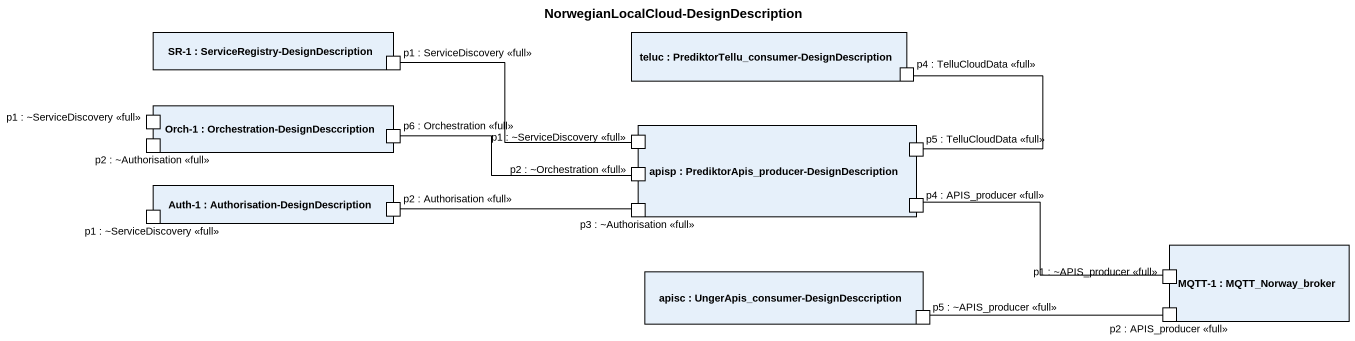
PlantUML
@startuml
title NorwegianLocalCloud-DesignDescription
rectangle "SR-1 : ServiceRegistry-DesignDescription" as SR_1 {
  port "p1 : ServiceDiscovery <<full>>" as p1_ServiceDiscovery_full
}
rectangle "teluc : PrediktorTellu_consumer-DesignDescription" as teluc {
  port "p4 : TelluCloudData <<full>>" as p4_TelluCloudData_full
}
rectangle "Orch-1 : Orchestration-DesignDesccription" as Orch_1 {
  port "p1 : ~ServiceDiscovery <<full>>" as p1_ServiceDiscovery_full_2
  port "p2 : ~Authorisation <<full>>" as p2_Authorisation_full
  port "p6 : Orchestration <<full>>" as p6_Orchestration_full
}
rectangle "apisp : PrediktorApis_producer-DesignDescription" as apisp {
  port "p1 : ~ServiceDiscovery <<full>>" as p1_ServiceDiscovery_full_3
  port "p5 : TelluCloudData <<full>>" as p5_TelluCloudData_full
  port "p2 : ~Orchestration <<full>>" as p2_Orchestration_full
  port "p3 : ~Authorisation <<full>>" as p3_Authorisation_full
  port "p4 : APIS_producer <<full>>" as p4_APIS_producer_full
}
rectangle "Auth-1 : Authorisation-DesignDescription" as Auth_1 {
  port "p2 : Authorisation <<full>>" as p2_Authorisation_full_2
  port "p1 : ~ServiceDiscovery <<full>>" as p1_ServiceDiscovery_full_4
}
rectangle "MQTT-1 : MQTT_Norway_broker" as MQTT_1 {
  port "p1 : ~APIS_producer <<full>>" as p1_APIS_producer_full
  port "p2 : APIS_producer <<full>>" as p2_APIS_producer_full
}
rectangle "apisc : UngerApis_consumer-DesignDesccription" as apisc {
  port "p5 : ~APIS_producer <<full>>" as p5_APIS_producer_full
}
p4_TelluCloudData_full -- p5_TelluCloudData_full
p1_ServiceDiscovery_full_3 -left- p1_ServiceDiscovery_full
p2_Orchestration_full -left- p6_Orchestration_full
p3_Authorisation_full -left- p2_Authorisation_full_2
p4_APIS_producer_full -right- p1_APIS_producer_full
p2_APIS_producer_full -left- p5_APIS_producer_full
@enduml
